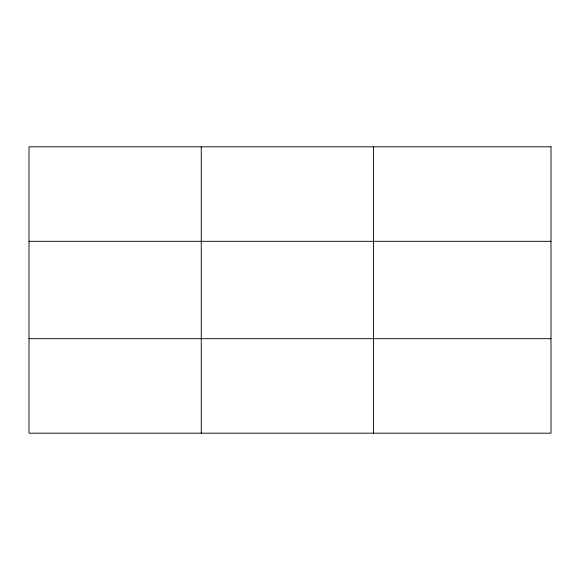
<?xml version="1.0" encoding="UTF-8"?>
<svg xmlns="http://www.w3.org/2000/svg" width="580" height="580" viewBox="0 0 580 580"><rect width="100%" height="100%" fill="white"/><g stroke="black" fill="none" stroke-linecap="round" stroke-linejoin="round"><path stroke-width="0.87" d="M201.26 146.82L201.26 433.18M373.52 146.82L373.52 433.18M29 241.316L551 241.316M29 338.684L551 338.684M551 146.82L551 433.18L29 433.18L29 146.82L551 146.82"/></g></svg>
